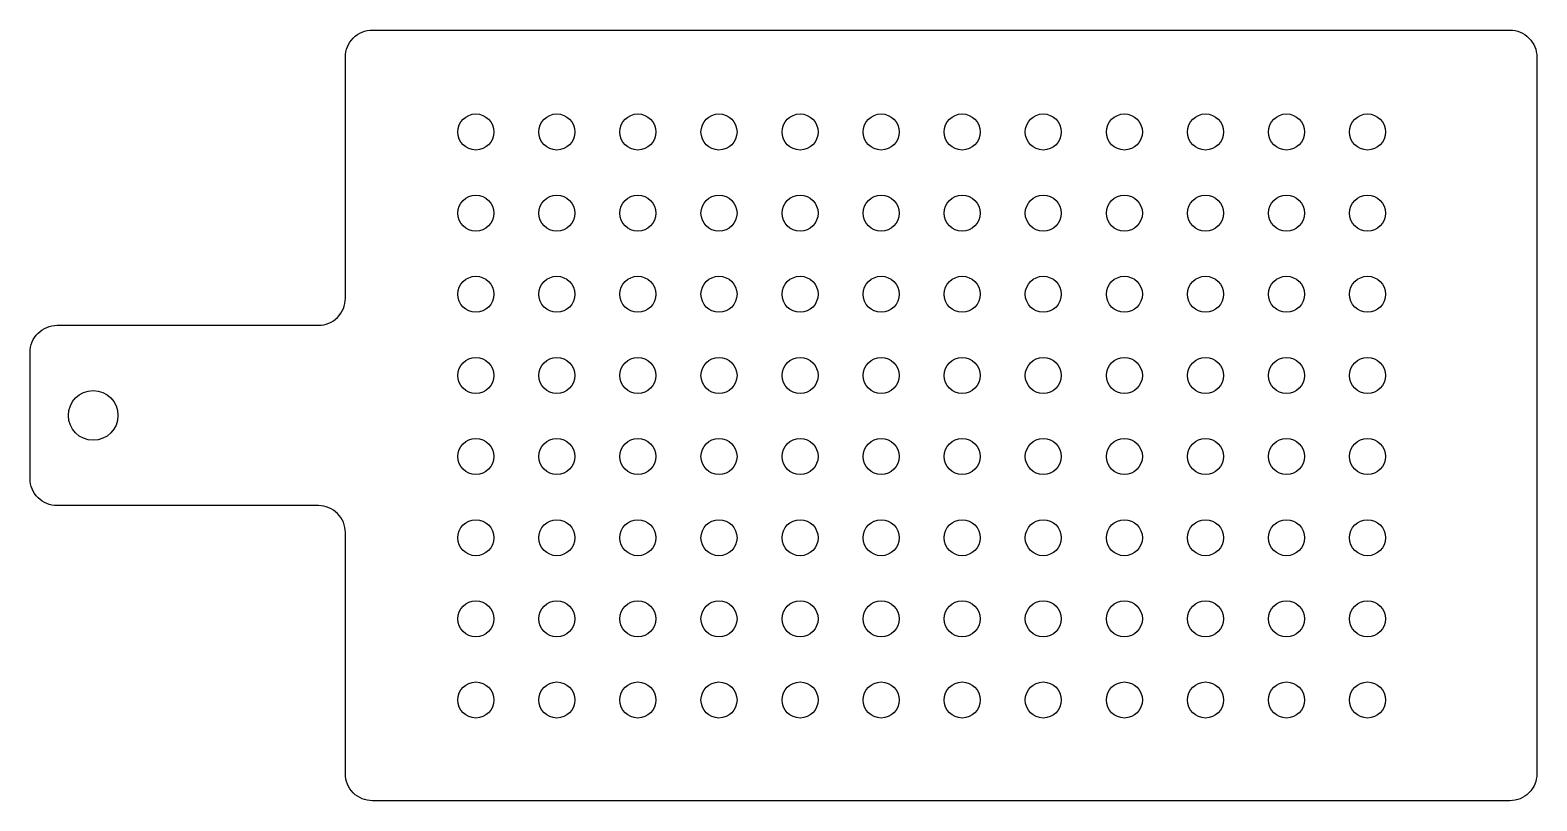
# Model space of a CAD drawing. Header units: millimetres. Extents: x -194 to -27, y 8 to 93.
import ezdxf

# ---------------------------------------------------------------- set-up
doc = ezdxf.new("R2010")
doc.units = ezdxf.units.MM
doc.layers.get('0').update_dxf_attribs({"linetype": 'CONTINUOUS'})

msp = doc.modelspace()

# ---------------------------------------------------------------- linework, layer by layer
msp.add_lwpolyline([(-191.3, 60.44), (-162.3, 60.44, 0.414214), (-159.3, 63.44), (-159.3, 90.18, -0.414214), (-156.3, 93.18), (-30.04, 93.18, -0.414214), (-27.04, 90.18), (-27.04, 10.7, -0.414214), (-30.04, 7.7), (-156.3, 7.7, -0.414214), (-159.3, 10.7), (-159.3, 37.44, 0.414214), (-162.3, 40.44), (-191.3, 40.44, -0.414214), (-194.3, 43.44), (-194.3, 57.44, -0.414214)], format="xyb", close=True)
for centre, radius in [((-144.83, 81.88), 2), ((-135.83, 81.88), 2), ((-126.83, 81.88), 2), ((-117.83, 81.88), 2), ((-108.83, 81.88), 2), ((-99.83, 81.88), 2), ((-90.83, 81.88), 2), ((-81.83, 81.88), 2), ((-72.83, 81.88), 2), ((-63.83, 81.88), 2), ((-54.83, 81.88), 2), ((-45.83, 81.88), 2), ((-144.83, 72.88), 2), ((-135.83, 72.88), 2), ((-126.83, 72.88), 2), ((-117.83, 72.88), 2), ((-108.83, 72.88), 2), ((-99.83, 72.88), 2), ((-90.83, 72.88), 2), ((-81.83, 72.88), 2), ((-72.83, 72.88), 2), ((-63.83, 72.88), 2), ((-54.83, 72.88), 2), ((-45.83, 72.88), 2), ((-144.83, 63.88), 2), ((-135.83, 63.88), 2), ((-126.83, 63.88), 2), ((-117.83, 63.88), 2), ((-108.83, 63.88), 2), ((-99.83, 63.88), 2), ((-90.83, 63.88), 2), ((-81.83, 63.88), 2), ((-72.83, 63.88), 2), ((-63.83, 63.88), 2), ((-54.83, 63.88), 2), ((-45.83, 63.88), 2), ((-144.83, 54.88), 2), ((-135.83, 54.88), 2), ((-126.83, 54.88), 2), ((-117.83, 54.88), 2), ((-108.83, 54.88), 2), ((-99.83, 54.88), 2), ((-90.83, 54.88), 2), ((-81.83, 54.88), 2), ((-72.83, 54.88), 2), ((-63.83, 54.88), 2), ((-54.83, 54.88), 2), ((-45.83, 54.88), 2), ((-187.3, 50.44), 2.75), ((-144.83, 45.88), 2), ((-135.83, 45.88), 2), ((-126.83, 45.88), 2), ((-117.83, 45.88), 2), ((-108.83, 45.88), 2), ((-99.83, 45.88), 2), ((-90.83, 45.88), 2), ((-81.83, 45.88), 2), ((-72.83, 45.88), 2), ((-63.83, 45.88), 2), ((-54.83, 45.88), 2), ((-45.83, 45.88), 2), ((-144.83, 36.88), 2), ((-135.83, 36.88), 2), ((-126.83, 36.88), 2), ((-117.83, 36.88), 2), ((-108.83, 36.88), 2), ((-99.83, 36.88), 2), ((-90.83, 36.88), 2), ((-81.83, 36.88), 2), ((-72.83, 36.88), 2), ((-63.83, 36.88), 2), ((-54.83, 36.88), 2), ((-45.83, 36.88), 2), ((-144.83, 27.88), 2), ((-135.83, 27.88), 2), ((-126.83, 27.88), 2), ((-117.83, 27.88), 2), ((-108.83, 27.88), 2), ((-99.83, 27.88), 2), ((-90.83, 27.88), 2), ((-81.83, 27.88), 2), ((-72.83, 27.88), 2), ((-63.83, 27.88), 2), ((-54.83, 27.88), 2), ((-45.83, 27.88), 2), ((-144.83, 18.88), 2), ((-135.83, 18.88), 2), ((-126.83, 18.88), 2), ((-117.83, 18.88), 2), ((-108.83, 18.88), 2), ((-99.83, 18.88), 2), ((-90.83, 18.88), 2), ((-81.83, 18.88), 2), ((-72.83, 18.88), 2), ((-63.83, 18.88), 2), ((-54.83, 18.88), 2), ((-45.83, 18.88), 2)]:
    msp.add_circle(centre, radius)

doc.saveas('drawing.dxf')
